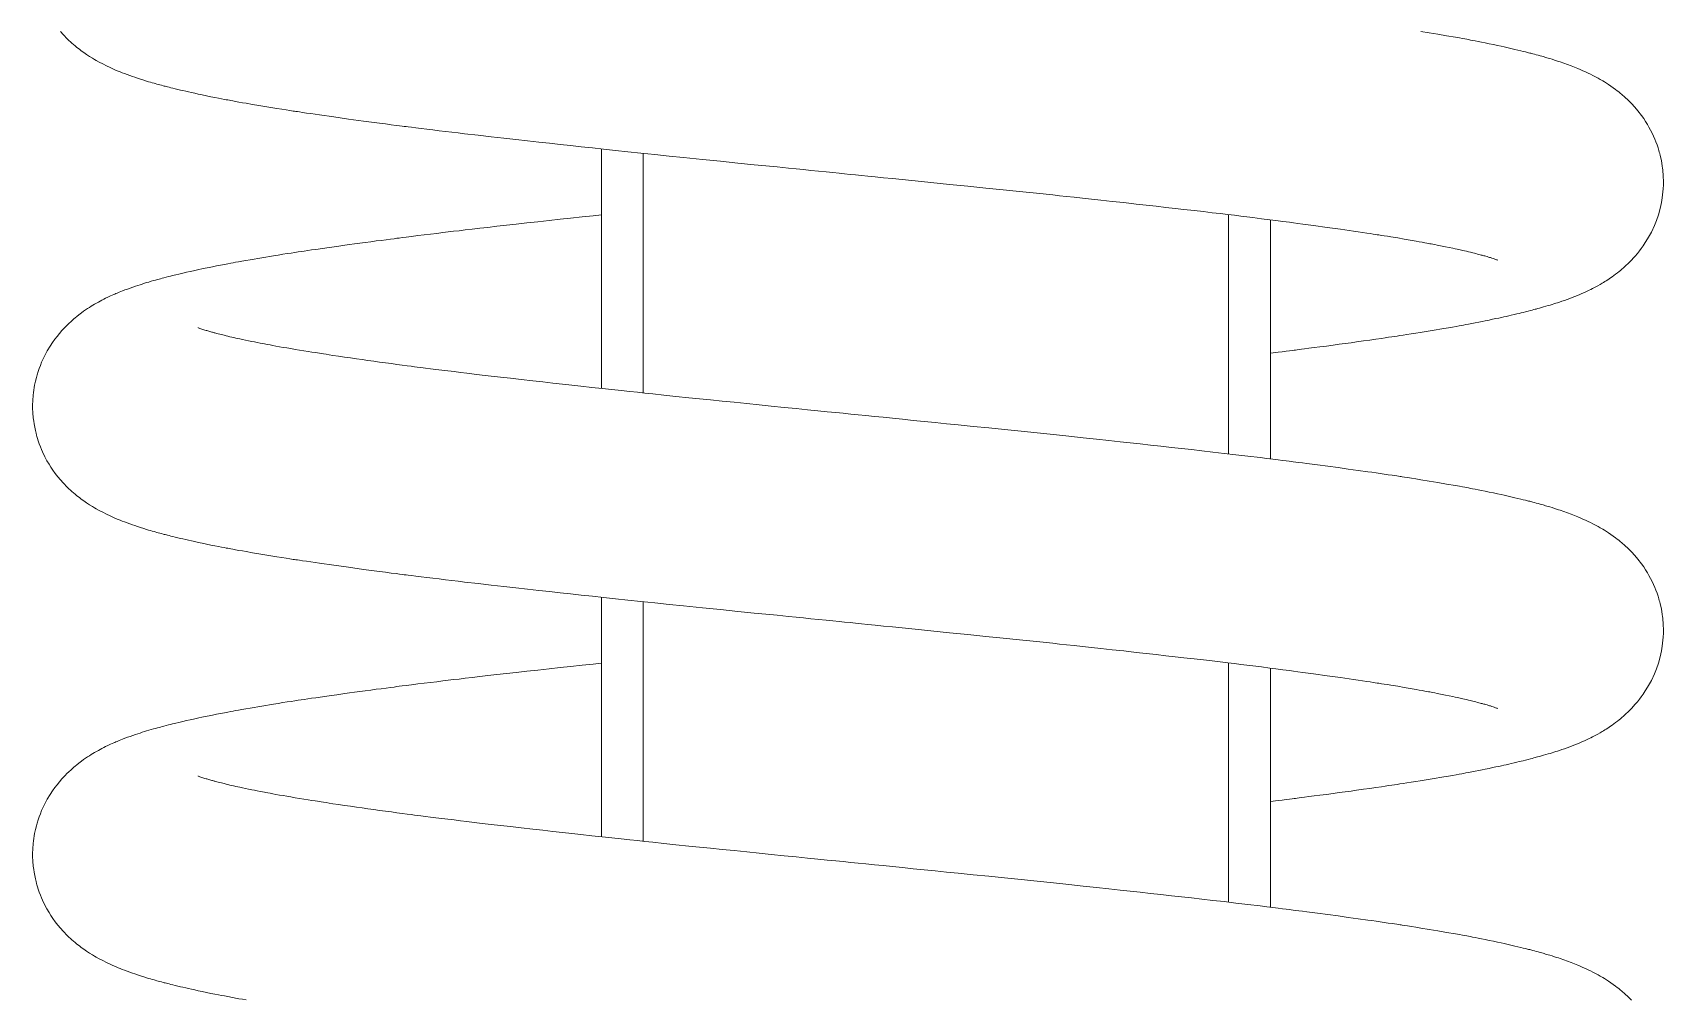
# Model space of a CAD drawing. Extents: x 104.2 to 172.2, y 134.1 to 160.6.
# Drawn here: x 161.479 to 163.916, y 137.742 to 139.187 of the extents above; entities that cross this region are included whole.
import ezdxf

# ---------------------------------------------------------------- set-up
doc = ezdxf.new("R2010")
doc.units = 0
doc.header["$LTSCALE"] = 0.5
doc.header["$MEASUREMENT"] = 0
doc.layers.add('AM_5', color=3, linetype='CONTINUOUS', lineweight=15)

msp = doc.modelspace()

# ---------------------------------------------------------------- linework, layer by layer
at = {"layer": 'AM_5', "color": 0, "ltscale": 0.75}
for p, q in [((162.39166, 138.64836), (162.39166, 139.00658)), ((163.26666, 138.55721), (163.26666, 138.91495)), ((162.39166, 137.97799), (162.39166, 138.33622)), ((163.26666, 137.88685), (163.26666, 138.24459))]:
    msp.add_line(p, q, dxfattribs=at)
at = {"layer": 'AM_5', "color": 0, "ltscale": 0.75, "flags": 128}
for points in [[(163.66926, 138.84665), (163.66924, 138.84666), (163.66887, 138.84682), (163.66814, 138.84711), (163.66707, 138.84752), (163.6656, 138.84807), (163.66376, 138.84871), (163.66191, 138.84934), (163.65997, 138.84997), (163.65786, 138.85063), (163.65657, 138.85103), (163.65494, 138.85152), (163.65296, 138.85211), (163.65105, 138.85266), (163.64938, 138.85313), (163.64794, 138.85354), (163.64667, 138.85389), (163.64546, 138.85422), (163.64428, 138.85454), (163.64275, 138.85495), (163.64074, 138.85548), (163.63868, 138.85602), (163.6363, 138.85664), (163.634, 138.85722), (163.63187, 138.85775), (163.62991, 138.85824), (163.62809, 138.85868), (163.62518, 138.85938), (163.62222, 138.86008), (163.61928, 138.86077), (163.6168, 138.86134), (163.61473, 138.86181), (163.61295, 138.86221), (163.61082, 138.86268), (163.60825, 138.86325), (163.6052, 138.86392), (163.60167, 138.86467), (163.59072, 138.86696), (163.57855, 138.8694), (163.57494, 138.8701), (163.57189, 138.87068), (163.56941, 138.87116), (163.56749, 138.87152), (163.56546, 138.8719), (163.56306, 138.87235), (163.55973, 138.87297), (163.55585, 138.87368), (163.55143, 138.87448), (163.54676, 138.87531), (163.53808, 138.87684), (163.52894, 138.8784), (163.51932, 138.88001), (163.50929, 138.88165), (163.50396, 138.88251), (163.4992, 138.88327), (163.49501, 138.88393), (163.49141, 138.88449), (163.48843, 138.88495), (163.48576, 138.88536), (163.48251, 138.88587), (163.47816, 138.88653), (163.47299, 138.88732), (163.46697, 138.88822), (163.46017, 138.88924), (163.45316, 138.89028), (163.43384, 138.89309), (163.41396, 138.89591), (163.39353, 138.89873), (163.38536, 138.89984), (163.3775, 138.9009), (163.37025, 138.90187), (163.36365, 138.90274), (163.35771, 138.90353), (163.35243, 138.90422), (163.34784, 138.90482), (163.34395, 138.90532), (163.34066, 138.90575), (163.33705, 138.90621), (163.3329, 138.90674), (163.32819, 138.90734), (163.3159, 138.9089), (163.30286, 138.91053), (163.294, 138.91163), (163.28481, 138.91275), (163.2753, 138.91391), (163.26523, 138.91512), (163.25411, 138.91645), (163.24215, 138.91786), (163.22914, 138.91938), (163.21504, 138.92101), (163.1998, 138.92276), (163.18677, 138.92425), (163.17297, 138.92582), (163.15839, 138.92746), (163.14325, 138.92916), (163.12849, 138.9308), (163.10996, 138.93285), (163.09237, 138.93479), (163.07576, 138.9366), (163.06157, 138.93814), (163.04825, 138.93957), (163.0358, 138.94091), (163.02426, 138.94214), (163.01363, 138.94326), (163.00374, 138.94431), (162.97957, 138.94685), (162.95383, 138.94953), (162.9295, 138.95205), (162.9039, 138.95467), (162.87706, 138.95739), (162.84953, 138.96018), (162.8356, 138.96159), (162.82156, 138.96301), (162.80742, 138.96444), (162.79318, 138.96587), (162.77883, 138.96732), (162.76445, 138.96878), (162.7508, 138.97016), (162.73812, 138.97144), (162.72758, 138.9725), (162.71784, 138.97348), (162.70892, 138.97438), (162.70091, 138.97519), (162.69249, 138.97604), (162.68451, 138.97685), (162.67523, 138.97778), (162.66507, 138.97881), (162.65377, 138.97995), (162.64241, 138.98109), (162.63116, 138.98223), (162.62002, 138.98335), (162.60899, 138.98446), (162.5919, 138.98618), (162.57502, 138.98788), (162.55759, 138.98964), (162.5331, 138.9921), (162.50733, 138.9947), (162.48024, 138.99744), (162.45184, 139.00034), (162.43038, 139.00255), (162.40881, 139.00479), (162.38821, 139.00694), (162.36861, 139.009), (162.35002, 139.01097), (162.33242, 139.01285), (162.31582, 139.01462), (162.2987, 139.01647), (162.28276, 139.0182), (162.26741, 139.01987), (162.25177, 139.02158), (162.23583, 139.02334), (162.21862, 139.02525), (162.20112, 139.0272), (162.18323, 139.02921), (162.16449, 139.03134), (162.14489, 139.03358), (162.12442, 139.03596), (162.11516, 139.03705), (162.10574, 139.03817), (162.09617, 139.03931), (162.08646, 139.04048), (162.077, 139.04163), (162.06846, 139.04268), (162.05955, 139.04378), (162.05188, 139.04473), (162.04543, 139.04553), (162.04019, 139.04619), (162.03713, 139.04658), (162.0345, 139.04691), (162.03125, 139.04733), (162.02722, 139.04784), (162.02243, 139.04845), (162.01503, 139.0494), (162.00637, 139.05052), (161.99733, 139.05171), (161.97372, 139.05484), (161.95104, 139.05793), (161.92917, 139.06098), (161.90785, 139.06402), (161.90127, 139.06498), (161.89474, 139.06594), (161.88829, 139.06689), (161.88256, 139.06774), (161.87788, 139.06844), (161.87472, 139.06892), (161.87229, 139.06929), (161.87051, 139.06956), (161.86857, 139.06985), (161.86618, 139.07022), (161.86334, 139.07065), (161.85799, 139.07148), (161.85159, 139.07248), (161.84416, 139.07366), (161.83527, 139.07509), (161.82615, 139.07659), (161.81688, 139.07814), (161.8075, 139.07974), (161.798, 139.08139), (161.79265, 139.08234), (161.78727, 139.08331), (161.78231, 139.08421), (161.77833, 139.08494), (161.7753, 139.08551), (161.7731, 139.08592), (161.77082, 139.08635), (161.76833, 139.08682), (161.76563, 139.08733), (161.7614, 139.08814), (161.75675, 139.08905), (161.75146, 139.09009), (161.74552, 139.09128), (161.73895, 139.09262), (161.73257, 139.09395), (161.72662, 139.09522), (161.72122, 139.09639), (161.71642, 139.09744), (161.71223, 139.09838), (161.70815, 139.09931), (161.7037, 139.10033), (161.6999, 139.10122), (161.69581, 139.1022), (161.69188, 139.10315), (161.68846, 139.10399), (161.68551, 139.10472), (161.68295, 139.10536), (161.68059, 139.10596), (161.67888, 139.1064), (161.67729, 139.10682), (161.67578, 139.10721), (161.67392, 139.1077), (161.67156, 139.10832), (161.66936, 139.10891), (161.66689, 139.10958), (161.66449, 139.11024), (161.66238, 139.11083), (161.66055, 139.11134), (161.65783, 139.11211), (161.65512, 139.1129), (161.65229, 139.11373), (161.64904, 139.1147), (161.64525, 139.11586), (161.64017, 139.11746), (161.63574, 139.1189), (161.63176, 139.12024), (161.62807, 139.12151), (161.62418, 139.12289), (161.62016, 139.12436), (161.61621, 139.12585), (161.61282, 139.12716), (161.60965, 139.12843), (161.60665, 139.12966), (161.60305, 139.13118), (161.59876, 139.13305), (161.59496, 139.13477), (161.58938, 139.13742), (161.58384, 139.14019), (161.57869, 139.14291), (161.57413, 139.14545), (161.5716, 139.14692), (161.56826, 139.14891), (161.56418, 139.15145), (161.55968, 139.1544), (161.55548, 139.15729), (161.55164, 139.16007), (161.54891, 139.16213), (161.54657, 139.16396), (161.54458, 139.16555), (161.54252, 139.16724), (161.54018, 139.16923), (161.53759, 139.1715), (161.53118, 139.17749), (161.52465, 139.18421), (161.52079, 139.18854)], [(163.55396, 139.18894), (163.56656, 139.18689), (163.57944, 139.18474), (163.59255, 139.18249), (163.60586, 139.18014), (163.61169, 139.17908), (163.61642, 139.17821), (163.61995, 139.17756), (163.62249, 139.17709), (163.6251, 139.17659), (163.62799, 139.17605), (163.63116, 139.17544), (163.63519, 139.17466), (163.63962, 139.1738), (163.64461, 139.17281), (163.65017, 139.1717), (163.65627, 139.17045), (163.66278, 139.1691), (163.66854, 139.16787), (163.67378, 139.16674), (163.67847, 139.16571), (163.68259, 139.16479), (163.68646, 139.16391), (163.69027, 139.16304), (163.69439, 139.16208), (163.69887, 139.16102), (163.70331, 139.15995), (163.70714, 139.15901), (163.71037, 139.1582), (163.71318, 139.15749), (163.71496, 139.15704), (163.71663, 139.15661), (163.71818, 139.15621), (163.71965, 139.15583), (163.72145, 139.15535), (163.72373, 139.15475), (163.72646, 139.15402), (163.72956, 139.15317), (163.73236, 139.1524), (163.73472, 139.15174), (163.73667, 139.15119), (163.73852, 139.15066), (163.74042, 139.15011), (163.74237, 139.14954), (163.74446, 139.14891), (163.74683, 139.1482), (163.75017, 139.14718), (163.75363, 139.1461), (163.75679, 139.14508), (163.75968, 139.14414), (163.76237, 139.14324), (163.7676, 139.14144), (163.77312, 139.13948), (163.77871, 139.13739), (163.78385, 139.13539), (163.78851, 139.1335), (163.79201, 139.13203), (163.7963, 139.13016), (163.80017, 139.12841), (163.80389, 139.12667), (163.80763, 139.12485), (163.81128, 139.12302), (163.8152, 139.12097), (163.8188, 139.119), (163.8221, 139.11714), (163.82389, 139.1161), (163.82605, 139.11482), (163.82855, 139.1133), (163.83138, 139.11152), (163.83444, 139.10953), (163.83815, 139.10703), (163.8416, 139.10459), (163.84478, 139.10225), (163.84752, 139.10016), (163.84983, 139.09833), (163.8519, 139.09666), (163.85424, 139.0947), (163.85882, 139.09069), (163.86368, 139.08614), (163.86863, 139.08115), (163.87356, 139.07578), (163.87853, 139.0699), (163.88356, 139.06338), (163.88703, 139.05847), (163.88995, 139.05406), (163.89251, 139.04992), (163.89496, 139.04569), (163.89745, 139.04111), (163.90011, 139.03579), (163.90185, 139.03204), (163.90359, 139.02802), (163.90531, 139.02374), (163.90698, 139.01922), (163.9085, 139.01471), (163.90967, 139.01094), (163.91037, 139.0085), (163.91099, 139.0062), (163.91174, 139.00326), (163.91258, 138.99965), (163.91344, 138.99552), (163.91414, 138.99171), (163.91478, 138.98762), (163.91523, 138.98432), (163.91553, 138.98173), (163.91581, 138.97888), (163.91609, 138.97537), (163.91633, 138.97123), (163.91648, 138.9654), (163.91643, 138.95939), (163.91618, 138.95372), (163.91581, 138.94894), (163.91476, 138.94005), (163.91357, 138.93298), (163.91161, 138.92402), (163.90895, 138.91455), (163.90616, 138.90635), (163.90301, 138.89846), (163.89858, 138.88893), (163.89298, 138.87871), (163.88947, 138.87304), (163.88626, 138.86825), (163.88346, 138.86434), (163.88066, 138.86063), (163.87761, 138.85682), (163.87445, 138.85307), (163.87139, 138.84965), (163.86911, 138.84719), (163.86658, 138.84458), (163.86373, 138.84175), (163.86059, 138.83877), (163.85835, 138.83673), (163.85648, 138.83506), (163.85499, 138.83378), (163.85371, 138.83269), (163.85218, 138.83141), (163.85022, 138.82981), (163.84781, 138.82791), (163.84501, 138.82576), (163.84232, 138.82377), (163.83985, 138.82201), (163.83762, 138.82045), (163.83565, 138.81911), (163.83334, 138.81758), (163.83113, 138.81616), (163.82903, 138.81484), (163.82702, 138.81361), (163.82475, 138.81225), (163.82179, 138.81052), (163.81844, 138.80864), (163.81535, 138.80696), (163.8127, 138.80556), (163.81037, 138.80436), (163.80792, 138.80313), (163.80535, 138.80187), (163.80259, 138.80055), (163.79853, 138.79868), (163.79466, 138.79696), (163.79185, 138.79574), (163.78818, 138.7942), (163.78406, 138.79253), (163.78032, 138.79107), (163.77672, 138.7897), (163.7727, 138.78821), (163.76861, 138.78675), (163.76465, 138.78537), (163.76104, 138.78416), (163.75824, 138.78323), (163.75549, 138.78234), (163.75279, 138.78148), (163.7501, 138.78064), (163.74735, 138.7798), (163.74422, 138.77885), (163.74082, 138.77785), (163.7373, 138.77683), (163.73406, 138.77591), (163.73111, 138.77509), (163.72847, 138.77437), (163.72651, 138.77383), (163.72477, 138.77337), (163.72283, 138.77285), (163.72045, 138.77222), (163.71762, 138.77148), (163.71432, 138.77064), (163.71035, 138.76963), (163.70681, 138.76875), (163.70371, 138.76799), (163.70105, 138.76735), (163.69744, 138.76648), (163.69329, 138.7655), (163.68919, 138.76455), (163.68541, 138.76369), (163.68168, 138.76285), (163.67795, 138.76202), (163.67427, 138.76121), (163.67029, 138.76034), (163.66605, 138.75944), (163.66128, 138.75843), (163.65597, 138.75733), (163.65023, 138.75616), (163.64544, 138.75519), (163.64044, 138.7542), (163.63522, 138.75318), (163.62999, 138.75217), (163.62532, 138.75129), (163.62127, 138.75053), (163.61787, 138.7499), (163.61508, 138.74938), (163.61126, 138.74868), (163.60668, 138.74785), (163.60133, 138.74689), (163.59517, 138.74581), (163.58829, 138.74461), (163.57077, 138.74164), (163.55316, 138.73877), (163.54623, 138.73767), (163.53944, 138.7366), (163.5332, 138.73563), (163.52754, 138.73477), (163.52278, 138.73404), (163.51855, 138.7334), (163.51468, 138.73282), (163.51045, 138.73219), (163.50579, 138.7315), (163.50068, 138.73074), (163.49512, 138.72993), (163.48676, 138.72871), (163.47774, 138.72742), (163.46811, 138.72605), (163.45785, 138.72461), (163.44964, 138.72346), (163.44106, 138.72228), (163.43209, 138.72106), (163.42272, 138.71979), (163.41295, 138.71848), (163.4032, 138.71719), (163.39445, 138.71604), (163.38675, 138.71504), (163.38014, 138.71418), (163.37569, 138.71361), (163.37194, 138.71313), (163.3689, 138.71274), (163.36657, 138.71244), (163.36442, 138.71217), (163.36165, 138.71182), (163.35757, 138.7113), (163.35261, 138.71067), (163.34682, 138.70995), (163.34088, 138.70921), (163.32916, 138.70776)], [(163.66926, 138.17629), (163.66924, 138.1763), (163.66887, 138.17645), (163.66814, 138.17675), (163.66707, 138.17716), (163.6656, 138.17771), (163.66376, 138.17835), (163.66191, 138.17898), (163.65997, 138.17961), (163.65786, 138.18027), (163.65657, 138.18067), (163.65494, 138.18116), (163.65296, 138.18174), (163.65105, 138.18229), (163.64938, 138.18277), (163.64794, 138.18317), (163.64667, 138.18353), (163.64546, 138.18386), (163.64428, 138.18418), (163.64275, 138.18459), (163.64074, 138.18512), (163.63868, 138.18566), (163.6363, 138.18627), (163.634, 138.18686), (163.63187, 138.18739), (163.62991, 138.18787), (163.62809, 138.18832), (163.62518, 138.18902), (163.62222, 138.18972), (163.61928, 138.1904), (163.6168, 138.19097), (163.61473, 138.19144), (163.61295, 138.19184), (163.61082, 138.19232), (163.60825, 138.19289), (163.6052, 138.19355), (163.60167, 138.19431), (163.59072, 138.1966), (163.57855, 138.19903), (163.57494, 138.19973), (163.57189, 138.20032), (163.56941, 138.20079), (163.56749, 138.20116), (163.56546, 138.20154), (163.56306, 138.20199), (163.55973, 138.2026), (163.55585, 138.20332), (163.55143, 138.20412), (163.54676, 138.20495), (163.53808, 138.20647), (163.52894, 138.20804), (163.51932, 138.20965), (163.50929, 138.21129), (163.50396, 138.21215), (163.4992, 138.2129), (163.49501, 138.21356), (163.49141, 138.21412), (163.48843, 138.21459), (163.48576, 138.215), (163.48251, 138.2155), (163.47816, 138.21617), (163.47299, 138.21695), (163.46697, 138.21786), (163.46017, 138.21888), (163.45316, 138.21992), (163.43384, 138.22272), (163.41396, 138.22554), (163.39353, 138.22837), (163.38536, 138.22948), (163.3775, 138.23054), (163.37025, 138.2315), (163.36365, 138.23238), (163.35771, 138.23316), (163.35243, 138.23385), (163.34784, 138.23445), (163.34395, 138.23496), (163.34066, 138.23538), (163.33705, 138.23585), (163.3329, 138.23638), (163.32819, 138.23698), (163.3159, 138.23854), (163.30286, 138.24017), (163.294, 138.24126), (163.28481, 138.24239), (163.2753, 138.24355), (163.26523, 138.24476), (163.25411, 138.24609), (163.24215, 138.2475), (163.22914, 138.24902), (163.21504, 138.25065), (163.1998, 138.2524), (163.18677, 138.25389), (163.17297, 138.25545), (163.15839, 138.2571), (163.14325, 138.2588), (163.12849, 138.26044), (163.10996, 138.26249), (163.09237, 138.26442), (163.07576, 138.26623), (163.06157, 138.26777), (163.04825, 138.26921), (163.0358, 138.27054), (163.02426, 138.27177), (163.01363, 138.2729), (163.00374, 138.27395), (162.97957, 138.27649), (162.95383, 138.27917), (162.9295, 138.28168), (162.9039, 138.28431), (162.87706, 138.28703), (162.84953, 138.28981), (162.8356, 138.29122), (162.82156, 138.29264), (162.80742, 138.29407), (162.79318, 138.29551), (162.77883, 138.29696), (162.76445, 138.29841), (162.7508, 138.29979), (162.73812, 138.30107), (162.72758, 138.30214), (162.71784, 138.30312), (162.70892, 138.30402), (162.70091, 138.30483), (162.69249, 138.30568), (162.68451, 138.30648), (162.67523, 138.30742), (162.66507, 138.30844), (162.65377, 138.30958), (162.64241, 138.31073), (162.63116, 138.31186), (162.62002, 138.31299), (162.60899, 138.3141), (162.5919, 138.31582), (162.57502, 138.31752), (162.55759, 138.31927), (162.5331, 138.32174), (162.50733, 138.32434), (162.48024, 138.32708), (162.45184, 138.32998), (162.43038, 138.33219), (162.40881, 138.33443), (162.38821, 138.33658), (162.36861, 138.33864), (162.35002, 138.34061), (162.33242, 138.34248), (162.31582, 138.34426), (162.2987, 138.3461), (162.28276, 138.34783), (162.26741, 138.34951), (162.25177, 138.35122), (162.23583, 138.35298), (162.21862, 138.35488), (162.20112, 138.35684), (162.18323, 138.35885), (162.16449, 138.36097), (162.14489, 138.36322), (162.12442, 138.3656), (162.11516, 138.36669), (162.10574, 138.3678), (162.09617, 138.36895), (162.08646, 138.37012), (162.077, 138.37127), (162.06846, 138.37231), (162.05955, 138.37341), (162.05188, 138.37436), (162.04543, 138.37517), (162.04019, 138.37583), (162.03713, 138.37622), (162.0345, 138.37655), (162.03125, 138.37696), (162.02722, 138.37747), (162.02243, 138.37809), (162.01503, 138.37904), (162.00637, 138.38016), (161.99733, 138.38134), (161.97372, 138.38448), (161.95104, 138.38756), (161.92917, 138.39061), (161.90785, 138.39366), (161.90127, 138.39462), (161.89474, 138.39557), (161.88829, 138.39653), (161.88256, 138.39738), (161.87788, 138.39808), (161.87472, 138.39856), (161.87229, 138.39892), (161.87051, 138.39919), (161.86857, 138.39949), (161.86618, 138.39985), (161.86334, 138.40029), (161.85799, 138.40112), (161.85159, 138.40212), (161.84416, 138.40329), (161.83527, 138.40473), (161.82615, 138.40622), (161.81688, 138.40777), (161.8075, 138.40937), (161.798, 138.41103), (161.79265, 138.41198), (161.78727, 138.41295), (161.78231, 138.41385), (161.77833, 138.41458), (161.7753, 138.41514), (161.7731, 138.41555), (161.77082, 138.41598), (161.76833, 138.41645), (161.76563, 138.41697), (161.7614, 138.41778), (161.75675, 138.41869), (161.75146, 138.41973), (161.74552, 138.42092), (161.73895, 138.42226), (161.73257, 138.42359), (161.72662, 138.42485), (161.72122, 138.42602), (161.71642, 138.42708), (161.71223, 138.42802), (161.70815, 138.42894), (161.7037, 138.42997), (161.6999, 138.43086), (161.69581, 138.43183), (161.69188, 138.43278), (161.68846, 138.43362), (161.68551, 138.43435), (161.68295, 138.435), (161.68059, 138.4356), (161.67888, 138.43604), (161.67729, 138.43645), (161.67578, 138.43684), (161.67392, 138.43733), (161.67156, 138.43796), (161.66936, 138.43855), (161.66689, 138.43922), (161.66449, 138.43988), (161.66238, 138.44046), (161.66055, 138.44098), (161.65783, 138.44175), (161.65512, 138.44253), (161.65229, 138.44336), (161.64904, 138.44434), (161.64525, 138.4455), (161.64017, 138.4471), (161.63574, 138.44854), (161.63176, 138.44987), (161.62807, 138.45115), (161.62418, 138.45252), (161.62016, 138.45399), (161.61621, 138.45548), (161.61282, 138.4568), (161.60965, 138.45806), (161.60665, 138.45929), (161.60305, 138.46081), (161.59876, 138.46268), (161.59496, 138.46441), (161.58938, 138.46705), (161.58384, 138.46983), (161.57869, 138.47255), (161.57413, 138.47509), (161.5716, 138.47655), (161.56826, 138.47854), (161.56418, 138.48109), (161.55968, 138.48404), (161.55548, 138.48693), (161.55164, 138.48971), (161.54891, 138.49177), (161.54657, 138.49359), (161.54458, 138.49518), (161.54252, 138.49688), (161.54018, 138.49887), (161.53759, 138.50114), (161.53118, 138.50712), (161.52465, 138.51385), (161.52079, 138.51817), (161.51687, 138.52286), (161.51291, 138.52796), (161.50928, 138.53299), (161.50623, 138.53753), (161.50362, 138.54168), (161.50048, 138.54704), (161.49728, 138.55302), (161.49384, 138.56017), (161.49219, 138.56393), (161.49056, 138.56792), (161.48897, 138.57214), (161.48745, 138.5765), (161.48622, 138.58037), (161.48543, 138.58303), (161.4848, 138.58529), (161.48405, 138.58816), (161.4831, 138.59213), (161.48206, 138.59709), (161.48119, 138.60191), (161.48059, 138.60591), (161.48022, 138.60877), (161.47996, 138.61111), (161.47973, 138.6135), (161.4795, 138.61612), (161.47924, 138.61997), (161.47906, 138.62419), (161.47899, 138.62874), (161.47903, 138.632), (161.47914, 138.63507), (161.47929, 138.63794), (161.47942, 138.63996), (161.47958, 138.6422), (161.47984, 138.6451), (161.48025, 138.6489), (161.48073, 138.65255), (161.48133, 138.65638), (161.48199, 138.66003), (161.48326, 138.66604), (161.48456, 138.67128), (161.48576, 138.67557), (161.48728, 138.68044), (161.48887, 138.68508), (161.49055, 138.68953), (161.49246, 138.69417), (161.4948, 138.69941), (161.49768, 138.70525), (161.50089, 138.71118), (161.50505, 138.71811), (161.50887, 138.7239), (161.51215, 138.72851), (161.51547, 138.73285), (161.51909, 138.73732), (161.52273, 138.74151), (161.52508, 138.74409), (161.52749, 138.74664), (161.53022, 138.7494), (161.53329, 138.75239), (161.5364, 138.75527), (161.53893, 138.75753), (161.54081, 138.75915), (161.5425, 138.76058), (161.54493, 138.76257), (161.54814, 138.76512), (161.55187, 138.76793), (161.55525, 138.77039), (161.55822, 138.77245), (161.56122, 138.77447), (161.56401, 138.77628), (161.56664, 138.77793), (161.5692, 138.7795), (161.57158, 138.78091), (161.57434, 138.78251), (161.57736, 138.7842), (161.5801, 138.78569), (161.5825, 138.78696), (161.58526, 138.78837), (161.58815, 138.78982), (161.59123, 138.79131), (161.59334, 138.79231), (161.59558, 138.79336), (161.59797, 138.79444), (161.60014, 138.7954), (161.60184, 138.79615), (161.60337, 138.7968), (161.6056, 138.79774), (161.60829, 138.79886), (161.611, 138.79995), (161.61354, 138.80096), (161.61699, 138.80229), (161.62083, 138.80373), (161.62492, 138.80522), (161.62898, 138.80665), (161.63277, 138.80794), (161.63623, 138.8091), (161.63954, 138.81017), (161.64278, 138.81121), (161.64602, 138.81222), (161.64943, 138.81326), (161.65256, 138.81419), (161.6561, 138.81523), (161.65951, 138.81621), (161.66263, 138.81708), (161.66546, 138.81787), (161.66798, 138.81855), (161.67017, 138.81915), (161.67239, 138.81974), (161.67523, 138.82049), (161.67872, 138.8214), (161.68192, 138.82222), (161.68507, 138.82301), (161.68794, 138.82373), (161.69054, 138.82437), (161.69284, 138.82493), (161.69775, 138.82611), (161.70356, 138.82747), (161.70904, 138.82874), (161.71426, 138.82992), (161.71946, 138.83107), (161.72347, 138.83194), (161.72752, 138.83282), (161.73205, 138.83378), (161.73713, 138.83484), (161.74271, 138.83599), (161.74807, 138.83707), (161.7537, 138.83819), (161.75961, 138.83935), (161.7656, 138.8405), (161.77087, 138.8415), (161.77532, 138.84234), (161.77892, 138.84301), (161.78245, 138.84365), (161.78669, 138.84443), (161.7917, 138.84533), (161.7975, 138.84636), (161.80411, 138.84752), (161.82161, 138.8505), (161.8392, 138.85339), (161.84612, 138.85449), (161.85303, 138.85559), (161.85953, 138.8566), (161.86545, 138.85751), (161.87103, 138.85836), (161.87595, 138.85911), (161.88031, 138.85976), (161.88501, 138.86046), (161.89026, 138.86124), (161.89607, 138.8621), (161.90244, 138.86303), (161.91206, 138.86442), (161.92245, 138.86591), (161.93362, 138.86749), (161.9456, 138.86916), (161.95281, 138.87016), (161.9603, 138.87118), (161.96807, 138.87224), (161.97613, 138.87332), (161.98447, 138.87444), (161.99263, 138.87552), (162.00006, 138.87649), (162.00736, 138.87744), (162.01373, 138.87827), (162.01916, 138.87897), (162.02362, 138.87954), (162.0271, 138.87999), (162.0313, 138.88052), (162.03721, 138.88127), (162.0454, 138.8823), (162.05497, 138.8835), (162.06445, 138.88467), (162.07381, 138.88582), (162.08305, 138.88695), (162.09217, 138.88805), (162.10024, 138.88902), (162.10819, 138.88997), (162.11646, 138.89094), (162.12574, 138.89204), (162.13607, 138.89324), (162.14725, 138.89453), (162.15947, 138.89593), (162.17275, 138.89744), (162.18712, 138.89906), (162.20182, 138.90071), (162.21754, 138.90247), (162.23431, 138.90433), (162.25127, 138.9062), (162.26755, 138.90798), (162.28313, 138.90967), (162.30056, 138.91156), (162.31697, 138.91333), (162.32916, 138.91463)], [(161.7262, 138.74602), (161.72628, 138.74598), (161.7266, 138.74584), (161.72718, 138.74561), (161.72794, 138.74531), (161.72904, 138.7449), (161.73047, 138.74438), (161.73207, 138.74383), (161.73364, 138.7433), (161.73507, 138.74283), (161.73659, 138.74234), (161.73825, 138.74183), (161.73943, 138.74147), (161.74086, 138.74104), (161.74252, 138.74055), (161.74411, 138.74009), (161.7456, 138.73967), (161.7469, 138.7393), (161.74809, 138.73897), (161.74922, 138.73866), (161.75031, 138.73836), (161.7514, 138.73806), (161.75283, 138.73768), (161.7545, 138.73724), (161.75651, 138.73671), (161.75887, 138.7361), (161.76119, 138.73551), (161.76335, 138.73497), (161.76533, 138.73448), (161.76813, 138.7338), (161.77098, 138.73311), (161.77388, 138.73243), (161.77669, 138.73178), (161.7791, 138.73123), (161.78109, 138.73077), (161.78289, 138.73037), (161.78552, 138.72979), (161.78876, 138.72907), (161.79265, 138.72823), (161.79709, 138.72729), (161.80175, 138.72632), (161.80662, 138.72532), (161.8106, 138.72451), (161.81473, 138.7237), (161.81891, 138.72288), (161.82254, 138.72218), (161.82547, 138.72162), (161.82769, 138.72119), (161.83042, 138.72068), (161.83382, 138.72005), (161.83792, 138.71929), (161.84274, 138.71842), (161.84801, 138.71747), (161.85346, 138.71651), (161.85909, 138.71553), (161.86492, 138.71453), (161.87122, 138.71347), (161.87774, 138.71238), (161.88447, 138.71128), (161.89083, 138.71026), (161.89642, 138.70937), (161.90123, 138.70861), (161.90471, 138.70807), (161.90758, 138.70763), (161.91032, 138.7072), (161.9137, 138.70668), (161.91775, 138.70606), (161.92249, 138.70534), (161.92793, 138.70452), (161.93643, 138.70325), (161.94522, 138.70195), (161.95414, 138.70065), (161.96318, 138.69935), (161.97166, 138.69814), (161.98024, 138.69693), (161.98892, 138.69572), (161.99769, 138.69451), (162.00657, 138.6933), (162.01536, 138.69211), (162.02347, 138.69102), (162.03151, 138.68996), (162.03861, 138.68902), (162.04473, 138.68822), (162.04987, 138.68755), (162.05401, 138.68702), (162.05942, 138.68632), (162.06608, 138.68547), (162.07373, 138.6845), (162.08172, 138.68349), (162.0949, 138.68185), (162.10885, 138.68013), (162.1183, 138.67898), (162.12821, 138.67778), (162.13912, 138.67648), (162.15111, 138.67506), (162.16418, 138.67353), (162.17811, 138.67191), (162.19317, 138.67018), (162.20939, 138.66833), (162.22682, 138.66635), (162.24164, 138.66469), (162.25672, 138.663), (162.27125, 138.66138), (162.28519, 138.65984), (162.29852, 138.65837), (162.31503, 138.65657), (162.33042, 138.6549), (162.34466, 138.65336), (162.35883, 138.65184), (162.37157, 138.65048), (162.38287, 138.64929), (162.394, 138.64811), (162.40588, 138.64686), (162.42259, 138.64511), (162.44063, 138.64323), (162.45998, 138.64123), (162.47569, 138.63961), (162.49219, 138.63793), (162.50946, 138.63617), (162.52754, 138.63434), (162.54644, 138.63243), (162.56511, 138.63054), (162.58283, 138.62875), (162.60228, 138.62679), (162.6204, 138.62496), (162.63717, 138.62326), (162.65256, 138.62171), (162.66657, 138.62029), (162.67937, 138.619), (162.69041, 138.61789), (162.70197, 138.61672), (162.71276, 138.61563), (162.72429, 138.61447), (162.73724, 138.61316), (162.75017, 138.61186), (162.76426, 138.61044), (162.77944, 138.60891), (162.7952, 138.60732), (162.8114, 138.60569), (162.82802, 138.60401), (162.84505, 138.6023), (162.86249, 138.60054), (162.88497, 138.59828), (162.9081, 138.59594), (162.9319, 138.59352), (162.95634, 138.59101), (162.98062, 138.5885), (163.00495, 138.58596), (163.02781, 138.58355), (163.04922, 138.58129), (163.06917, 138.57916), (163.08768, 138.57717), (163.10477, 138.57533), (163.11963, 138.57371), (163.13441, 138.5721), (163.14965, 138.57042), (163.16531, 138.56869), (163.18139, 138.56691), (163.19605, 138.56527), (163.21108, 138.56358), (163.22671, 138.56181), (163.24296, 138.55996), (163.25983, 138.55801), (163.27729, 138.55597), (163.29532, 138.55383), (163.3138, 138.5516), (163.32384, 138.55037), (163.33273, 138.54928), (163.34049, 138.54832), (163.34714, 138.54749), (163.35269, 138.54679), (163.35716, 138.54623), (163.35994, 138.54588), (163.363, 138.54549), (163.36687, 138.545), (163.37156, 138.5444), (163.37704, 138.54369), (163.38332, 138.54289), (163.39935, 138.54079), (163.41516, 138.5387), (163.43057, 138.53663), (163.44557, 138.53457), (163.4602, 138.53254), (163.47458, 138.53051), (163.48082, 138.52962), (163.48703, 138.52872), (163.49318, 138.52783), (163.49929, 138.52694), (163.50534, 138.52604), (163.51101, 138.5252), (163.51481, 138.52463), (163.51806, 138.52415), (163.52076, 138.52374), (163.52291, 138.52341), (163.52452, 138.52317), (163.52608, 138.52293), (163.52963, 138.52239), (163.53422, 138.52168), (163.53983, 138.52081), (163.54641, 138.51978), (163.55396, 138.51858), (163.56656, 138.51653), (163.57944, 138.51438), (163.59255, 138.51213), (163.60586, 138.50977), (163.61169, 138.50872), (163.61642, 138.50785), (163.61995, 138.50719), (163.62249, 138.50672), (163.6251, 138.50623), (163.62799, 138.50568), (163.63116, 138.50508), (163.63519, 138.5043), (163.63962, 138.50343), (163.64461, 138.50245), (163.65017, 138.50133), (163.65627, 138.50009), (163.66278, 138.49873), (163.66854, 138.49751), (163.67378, 138.49638), (163.67847, 138.49535), (163.68259, 138.49443), (163.68646, 138.49355), (163.69027, 138.49268), (163.69439, 138.49172), (163.69887, 138.49065), (163.70331, 138.48958), (163.70714, 138.48864), (163.71037, 138.48784), (163.71318, 138.48713), (163.71496, 138.48668), (163.71663, 138.48625), (163.71818, 138.48585), (163.71965, 138.48546), (163.72145, 138.48499), (163.72373, 138.48439), (163.72646, 138.48365), (163.72956, 138.48281), (163.73236, 138.48204), (163.73472, 138.48138), (163.73667, 138.48082), (163.73852, 138.4803), (163.74042, 138.47975), (163.74237, 138.47917), (163.74446, 138.47855), (163.74683, 138.47784), (163.75017, 138.47682), (163.75363, 138.47573), (163.75679, 138.47472), (163.75968, 138.47377), (163.76237, 138.47288), (163.7676, 138.47108), (163.77312, 138.46911), (163.77871, 138.46703), (163.78385, 138.46503), (163.78851, 138.46314), (163.79201, 138.46166), (163.7963, 138.4598), (163.80017, 138.45805), (163.80389, 138.45631), (163.80763, 138.45449), (163.81128, 138.45265), (163.8152, 138.4506), (163.8188, 138.44864), (163.8221, 138.44678), (163.82389, 138.44574), (163.82605, 138.44446), (163.82855, 138.44293), (163.83138, 138.44116), (163.83444, 138.43917), (163.83815, 138.43666), (163.8416, 138.43422), (163.84478, 138.43189), (163.84752, 138.4298), (163.84983, 138.42797), (163.8519, 138.4263), (163.85424, 138.42434), (163.85882, 138.42033), (163.86368, 138.41578), (163.86863, 138.41079), (163.87356, 138.40541), (163.87853, 138.39954), (163.88356, 138.39302), (163.88703, 138.38811), (163.88995, 138.38369), (163.89251, 138.37956), (163.89496, 138.37533), (163.89745, 138.37075), (163.90011, 138.36543), (163.90185, 138.36168), (163.90359, 138.35765), (163.90531, 138.35337), (163.90698, 138.34885), (163.9085, 138.34435), (163.90967, 138.34057), (163.91037, 138.33814), (163.91099, 138.33584), (163.91174, 138.33289), (163.91258, 138.32929), (163.91344, 138.32515), (163.91414, 138.32135), (163.91478, 138.31726), (163.91523, 138.31396), (163.91553, 138.31137), (163.91581, 138.30852), (163.91609, 138.30501), (163.91633, 138.30086), (163.91648, 138.29503), (163.91643, 138.28903), (163.91618, 138.28336), (163.91581, 138.27857), (163.91476, 138.26968), (163.91357, 138.26262), (163.91161, 138.25366), (163.90895, 138.24418), (163.90616, 138.23598), (163.90301, 138.2281), (163.89858, 138.21857), (163.89298, 138.20834), (163.88947, 138.20267), (163.88626, 138.19788), (163.88346, 138.19397), (163.88066, 138.19026), (163.87761, 138.18646), (163.87445, 138.18271), (163.87139, 138.17928), (163.86911, 138.17682), (163.86658, 138.17421), (163.86373, 138.17139), (163.86059, 138.16841), (163.85835, 138.16636), (163.85648, 138.1647), (163.85499, 138.16341), (163.85371, 138.16233), (163.85218, 138.16105), (163.85022, 138.15945), (163.84781, 138.15755), (163.84501, 138.1554), (163.84232, 138.15341), (163.83985, 138.15164), (163.83762, 138.15009), (163.83565, 138.14875), (163.83334, 138.14722), (163.83113, 138.1458), (163.82903, 138.14448), (163.82702, 138.14324), (163.82475, 138.14188), (163.82179, 138.14016), (163.81844, 138.13827), (163.81535, 138.13659), (163.8127, 138.1352), (163.81037, 138.13399), (163.80792, 138.13277), (163.80535, 138.13151), (163.80259, 138.13019), (163.79853, 138.12831), (163.79466, 138.12659), (163.79185, 138.12538), (163.78818, 138.12384), (163.78406, 138.12217), (163.78032, 138.1207), (163.77672, 138.11933), (163.7727, 138.11785), (163.76861, 138.11639), (163.76465, 138.11501), (163.76104, 138.11379), (163.75824, 138.11287), (163.75549, 138.11198), (163.75279, 138.11112), (163.7501, 138.11027), (163.74735, 138.10943), (163.74422, 138.10849), (163.74082, 138.10749), (163.7373, 138.10647), (163.73406, 138.10555), (163.73111, 138.10473), (163.72847, 138.104), (163.72651, 138.10347), (163.72477, 138.103), (163.72283, 138.10249), (163.72045, 138.10186), (163.71762, 138.10112), (163.71432, 138.10027), (163.71035, 138.09927), (163.70681, 138.09839), (163.70371, 138.09763), (163.70105, 138.09698), (163.69744, 138.09612), (163.69329, 138.09514), (163.68919, 138.09419), (163.68541, 138.09332), (163.68168, 138.09248), (163.67795, 138.09165), (163.67427, 138.09084), (163.67029, 138.08998), (163.66605, 138.08907), (163.66128, 138.08807), (163.65597, 138.08696), (163.65023, 138.08579), (163.64544, 138.08483), (163.64044, 138.08384), (163.63522, 138.08282), (163.62999, 138.08181), (163.62532, 138.08092), (163.62127, 138.08016), (163.61787, 138.07953), (163.61508, 138.07902), (163.61126, 138.07832), (163.60668, 138.07749), (163.60133, 138.07653), (163.59517, 138.07544), (163.58829, 138.07425), (163.57077, 138.07128), (163.55316, 138.06841), (163.54623, 138.0673), (163.53944, 138.06624), (163.5332, 138.06527), (163.52754, 138.0644), (163.52278, 138.06368), (163.51855, 138.06304), (163.51468, 138.06246), (163.51045, 138.06183), (163.50579, 138.06113), (163.50068, 138.06038), (163.49512, 138.05957), (163.48676, 138.05835), (163.47774, 138.05705), (163.46811, 138.05568), (163.45785, 138.05424), (163.44964, 138.0531), (163.44106, 138.05192), (163.43209, 138.05069), (163.42272, 138.04943), (163.41295, 138.04812), (163.4032, 138.04682), (163.39445, 138.04567), (163.38675, 138.04467), (163.38014, 138.04382), (163.37569, 138.04324), (163.37194, 138.04276), (163.3689, 138.04237), (163.36657, 138.04208), (163.36442, 138.0418), (163.36165, 138.04145), (163.35757, 138.04094), (163.35261, 138.04031), (163.34682, 138.03958), (163.34088, 138.03884), (163.32916, 138.0374)], [(161.798, 137.74067), (161.79265, 137.74162), (161.78727, 137.74258), (161.78231, 137.74348), (161.77833, 137.74422), (161.7753, 137.74478), (161.7731, 137.74519), (161.77082, 137.74562), (161.76833, 137.74609), (161.76563, 137.7466), (161.7614, 137.74742), (161.75675, 137.74832), (161.75146, 137.74937), (161.74552, 137.75056), (161.73895, 137.7519), (161.73257, 137.75323), (161.72662, 137.75449), (161.72122, 137.75566), (161.71642, 137.75672), (161.71223, 137.75765), (161.70815, 137.75858), (161.7037, 137.75961), (161.6999, 137.7605), (161.69581, 137.76147), (161.69188, 137.76242), (161.68846, 137.76326), (161.68551, 137.76399), (161.68295, 137.76464), (161.68059, 137.76524), (161.67888, 137.76568), (161.67729, 137.76609), (161.67578, 137.76648), (161.67392, 137.76697), (161.67156, 137.7676), (161.66936, 137.76818), (161.66689, 137.76886), (161.66449, 137.76951), (161.66238, 137.7701), (161.66055, 137.77061), (161.65783, 137.77139), (161.65512, 137.77217), (161.65229, 137.773), (161.64904, 137.77397), (161.64525, 137.77514), (161.64017, 137.77673), (161.63574, 137.77818), (161.63176, 137.77951), (161.62807, 137.78078), (161.62418, 137.78216), (161.62016, 137.78363), (161.61621, 137.78512), (161.61282, 137.78644), (161.60965, 137.7877), (161.60665, 137.78893), (161.60305, 137.79045), (161.59876, 137.79232), (161.59496, 137.79404), (161.58938, 137.79669), (161.58384, 137.79947), (161.57869, 137.80219), (161.57413, 137.80473), (161.5716, 137.80619), (161.56826, 137.80818), (161.56418, 137.81072), (161.55968, 137.81367), (161.55548, 137.81656), (161.55164, 137.81935), (161.54891, 137.82141), (161.54657, 137.82323), (161.54458, 137.82482), (161.54252, 137.82652), (161.54018, 137.8285), (161.53759, 137.83077), (161.53118, 137.83676), (161.52465, 137.84349), (161.52079, 137.84781), (161.51687, 137.85249), (161.51291, 137.85759), (161.50928, 137.86263), (161.50623, 137.86716), (161.50362, 137.87131), (161.50048, 137.87668), (161.49728, 137.88265), (161.49384, 137.8898), (161.49219, 137.89356), (161.49056, 137.89756), (161.48897, 137.90177), (161.48745, 137.90614), (161.48622, 137.91001), (161.48543, 137.91267), (161.4848, 137.91493), (161.48405, 137.9178), (161.4831, 137.92176), (161.48206, 137.92673), (161.48119, 137.93155), (161.48059, 137.93555), (161.48022, 137.93841), (161.47996, 137.94075), (161.47973, 137.94313), (161.4795, 137.94576), (161.47924, 137.94961), (161.47906, 137.95382), (161.47899, 137.95837), (161.47903, 137.96164), (161.47914, 137.96471), (161.47929, 137.96758), (161.47942, 137.96959), (161.47958, 137.97184), (161.47984, 137.97474), (161.48025, 137.97853), (161.48073, 137.98219), (161.48133, 137.98602), (161.48199, 137.98967), (161.48326, 137.99568), (161.48456, 138.00091), (161.48576, 138.00521), (161.48728, 138.01008), (161.48887, 138.01472), (161.49055, 138.01916), (161.49246, 138.02381), (161.4948, 138.02904), (161.49768, 138.03489), (161.50089, 138.04081), (161.50505, 138.04774), (161.50887, 138.05353), (161.51215, 138.05814), (161.51547, 138.06249), (161.51909, 138.06695), (161.52273, 138.07115), (161.52508, 138.07373), (161.52749, 138.07627), (161.53022, 138.07904), (161.53329, 138.08202), (161.5364, 138.08491), (161.53893, 138.08716), (161.54081, 138.08879), (161.5425, 138.09022), (161.54493, 138.09221), (161.54814, 138.09475), (161.55187, 138.09757), (161.55525, 138.10002), (161.55822, 138.10209), (161.56122, 138.1041), (161.56401, 138.10592), (161.56664, 138.10757), (161.5692, 138.10913), (161.57158, 138.11055), (161.57434, 138.11214), (161.57736, 138.11383), (161.5801, 138.11532), (161.5825, 138.11659), (161.58526, 138.11801), (161.58815, 138.11945), (161.59123, 138.12095), (161.59334, 138.12195), (161.59558, 138.12299), (161.59797, 138.12407), (161.60014, 138.12504), (161.60184, 138.12578), (161.60337, 138.12644), (161.6056, 138.12738), (161.60829, 138.1285), (161.611, 138.12959), (161.61354, 138.13059), (161.61699, 138.13193), (161.62083, 138.13337), (161.62492, 138.13485), (161.62898, 138.13628), (161.63277, 138.13758), (161.63623, 138.13873), (161.63954, 138.13981), (161.64278, 138.14084), (161.64602, 138.14185), (161.64943, 138.14289), (161.65256, 138.14383), (161.6561, 138.14486), (161.65951, 138.14584), (161.66263, 138.14672), (161.66546, 138.1475), (161.66798, 138.14819), (161.67017, 138.14878), (161.67239, 138.14938), (161.67523, 138.15012), (161.67872, 138.15103), (161.68192, 138.15185), (161.68507, 138.15265), (161.68794, 138.15336), (161.69054, 138.154), (161.69284, 138.15456), (161.69775, 138.15574), (161.70356, 138.15711), (161.70904, 138.15837), (161.71426, 138.15955), (161.71946, 138.1607), (161.72347, 138.16158), (161.72752, 138.16245), (161.73205, 138.16341), (161.73713, 138.16447), (161.74271, 138.16562), (161.74807, 138.16671), (161.7537, 138.16783), (161.75961, 138.16899), (161.7656, 138.17014), (161.77087, 138.17114), (161.77532, 138.17197), (161.77892, 138.17264), (161.78245, 138.17329), (161.78669, 138.17406), (161.7917, 138.17496), (161.7975, 138.17599), (161.80411, 138.17715), (161.82161, 138.18013), (161.8392, 138.18302), (161.84612, 138.18413), (161.85303, 138.18522), (161.85953, 138.18624), (161.86545, 138.18715), (161.87103, 138.188), (161.87595, 138.18874), (161.88031, 138.1894), (161.88501, 138.1901), (161.89026, 138.19088), (161.89607, 138.19174), (161.90244, 138.19267), (161.91206, 138.19406), (161.92245, 138.19555), (161.93362, 138.19713), (161.9456, 138.1988), (161.95281, 138.19979), (161.9603, 138.20082), (161.96807, 138.20187), (161.97613, 138.20296), (161.98447, 138.20407), (161.99263, 138.20515), (162.00006, 138.20613), (162.00736, 138.20708), (162.01373, 138.20791), (162.01916, 138.20861), (162.02362, 138.20918), (162.0271, 138.20962), (162.0313, 138.21016), (162.03721, 138.21091), (162.0454, 138.21194), (162.05497, 138.21313), (162.06445, 138.21431), (162.07381, 138.21546), (162.08305, 138.21658), (162.09217, 138.21769), (162.10024, 138.21865), (162.10819, 138.2196), (162.11646, 138.22058), (162.12574, 138.22167), (162.13607, 138.22288), (162.14725, 138.22417), (162.15947, 138.22557), (162.17275, 138.22708), (162.18712, 138.2287), (162.20182, 138.23035), (162.21754, 138.23211), (162.23431, 138.23396), (162.25127, 138.23583), (162.26755, 138.23762), (162.28313, 138.23931), (162.30056, 138.2412), (162.31697, 138.24296), (162.32916, 138.24427)], [(161.7262, 138.07565), (161.72628, 138.07562), (161.7266, 138.07548), (161.72718, 138.07525), (161.72794, 138.07495), (161.72904, 138.07454), (161.73047, 138.07402), (161.73207, 138.07346), (161.73364, 138.07293), (161.73507, 138.07247), (161.73659, 138.07198), (161.73825, 138.07147), (161.73943, 138.07111), (161.74086, 138.07068), (161.74252, 138.07019), (161.74411, 138.06973), (161.7456, 138.0693), (161.7469, 138.06894), (161.74809, 138.06861), (161.74922, 138.06829), (161.75031, 138.068), (161.7514, 138.0677), (161.75283, 138.06732), (161.7545, 138.06687), (161.75651, 138.06634), (161.75887, 138.06574), (161.76119, 138.06515), (161.76335, 138.06461), (161.76533, 138.06412), (161.76813, 138.06343), (161.77098, 138.06275), (161.77388, 138.06207), (161.77669, 138.06142), (161.7791, 138.06086), (161.78109, 138.06041), (161.78289, 138.06), (161.78552, 138.05942), (161.78876, 138.05871), (161.79265, 138.05787), (161.79709, 138.05692), (161.80175, 138.05595), (161.80662, 138.05495), (161.8106, 138.05415), (161.81473, 138.05333), (161.81891, 138.05251), (161.82254, 138.05181), (161.82547, 138.05125), (161.82769, 138.05083), (161.83042, 138.05032), (161.83382, 138.04968), (161.83792, 138.04893), (161.84274, 138.04805), (161.84801, 138.04711), (161.85346, 138.04614), (161.85909, 138.04516), (161.86492, 138.04417), (161.87122, 138.0431), (161.87774, 138.04202), (161.88447, 138.04092), (161.89083, 138.03989), (161.89642, 138.03901), (161.90123, 138.03825), (161.90471, 138.03771), (161.90758, 138.03726), (161.91032, 138.03684), (161.9137, 138.03632), (161.91775, 138.0357), (161.92249, 138.03498), (161.92793, 138.03416), (161.93643, 138.03289), (161.94522, 138.03159), (161.95414, 138.03029), (161.96318, 138.02899), (161.97166, 138.02778), (161.98024, 138.02657), (161.98892, 138.02536), (161.99769, 138.02415), (162.00657, 138.02294), (162.01536, 138.02175), (162.02347, 138.02066), (162.03151, 138.01959), (162.03861, 138.01866), (162.04473, 138.01786), (162.04987, 138.01719), (162.05401, 138.01665), (162.05942, 138.01596), (162.06608, 138.01511), (162.07373, 138.01413), (162.08172, 138.01313), (162.0949, 138.01148), (162.10885, 138.00976), (162.1183, 138.00861), (162.12821, 138.00742), (162.13912, 138.00611), (162.15111, 138.00469), (162.16418, 138.00316), (162.17811, 138.00155), (162.19317, 137.99982), (162.20939, 137.99797), (162.22682, 137.99599), (162.24164, 137.99432), (162.25672, 137.99263), (162.27125, 137.99102), (162.28519, 137.98948), (162.29852, 137.98801), (162.31503, 137.98621), (162.33042, 137.98454), (162.34466, 137.983), (162.35883, 137.98148), (162.37157, 137.98012), (162.38287, 137.97892), (162.394, 137.97775), (162.40588, 137.9765), (162.42259, 137.97474), (162.44063, 137.97287), (162.45998, 137.97086), (162.47569, 137.96925), (162.49219, 137.96756), (162.50946, 137.96581), (162.52754, 137.96398), (162.54644, 137.96207), (162.56511, 137.96018), (162.58283, 137.95839), (162.60228, 137.95642), (162.6204, 137.95459), (162.63717, 137.9529), (162.65256, 137.95134), (162.66657, 137.94993), (162.67937, 137.94864), (162.69041, 137.94752), (162.70197, 137.94636), (162.71276, 137.94527), (162.72429, 137.94411), (162.73724, 137.9428), (162.75017, 137.9415), (162.76426, 137.94008), (162.77944, 137.93854), (162.7952, 137.93696), (162.8114, 137.93532), (162.82802, 137.93365), (162.84505, 137.93193), (162.86249, 137.93018), (162.88497, 137.92792), (162.9081, 137.92558), (162.9319, 137.92315), (162.95634, 137.92064), (162.98062, 137.91813), (163.00495, 137.91559), (163.02781, 137.91319), (163.04922, 137.91092), (163.06917, 137.9088), (163.08768, 137.90681), (163.10477, 137.90496), (163.11963, 137.90335), (163.13441, 137.90173), (163.14965, 137.90006), (163.16531, 137.89833), (163.18139, 137.89654), (163.19605, 137.8949), (163.21108, 137.89321), (163.22671, 137.89144), (163.24296, 137.88959), (163.25983, 137.88765), (163.27729, 137.8856), (163.29532, 137.88346), (163.3138, 137.88123), (163.32384, 137.88001), (163.33273, 137.87892), (163.34049, 137.87795), (163.34714, 137.87712), (163.35269, 137.87643), (163.35716, 137.87586), (163.35994, 137.87551), (163.363, 137.87513), (163.36687, 137.87463), (163.37156, 137.87404), (163.37704, 137.87333), (163.38332, 137.87252), (163.39935, 137.87043), (163.41516, 137.86834), (163.43057, 137.86626), (163.44557, 137.86421), (163.4602, 137.86218), (163.47458, 137.86015), (163.48082, 137.85925), (163.48703, 137.85836), (163.49318, 137.85747), (163.49929, 137.85657), (163.50534, 137.85568), (163.51101, 137.85484), (163.51481, 137.85427), (163.51806, 137.85378), (163.52076, 137.85338), (163.52291, 137.85305), (163.52452, 137.85281), (163.52608, 137.85257), (163.52963, 137.85203), (163.53422, 137.85132), (163.53983, 137.85045), (163.54641, 137.84942), (163.55396, 137.84821), (163.56656, 137.84617), (163.57944, 137.84402), (163.59255, 137.84176), (163.60586, 137.83941), (163.61169, 137.83835), (163.61642, 137.83749), (163.61995, 137.83683), (163.62249, 137.83636), (163.6251, 137.83587), (163.62799, 137.83532), (163.63116, 137.83471), (163.63519, 137.83394), (163.63962, 137.83307), (163.64461, 137.83208), (163.65017, 137.83097), (163.65627, 137.82972), (163.66278, 137.82837), (163.66854, 137.82715), (163.67378, 137.82601), (163.67847, 137.82498), (163.68259, 137.82406), (163.68646, 137.82319), (163.69027, 137.82231), (163.69439, 137.82135), (163.69887, 137.82029), (163.70331, 137.81922), (163.70714, 137.81828), (163.71037, 137.81748), (163.71318, 137.81677), (163.71496, 137.81631), (163.71663, 137.81588), (163.71818, 137.81548), (163.71965, 137.8151), (163.72145, 137.81463), (163.72373, 137.81402), (163.72646, 137.81329), (163.72956, 137.81245), (163.73236, 137.81167), (163.73472, 137.81101), (163.73667, 137.81046), (163.73852, 137.80993), (163.74042, 137.80938), (163.74237, 137.80881), (163.74446, 137.80819), (163.74683, 137.80748), (163.75017, 137.80645), (163.75363, 137.80537), (163.75679, 137.80436), (163.75968, 137.80341), (163.76237, 137.80251), (163.7676, 137.80072), (163.77312, 137.79875), (163.77871, 137.79667), (163.78385, 137.79466), (163.78851, 137.79277), (163.79201, 137.7913), (163.7963, 137.78944), (163.80017, 137.78768), (163.80389, 137.78595), (163.80763, 137.78413), (163.81128, 137.78229), (163.8152, 137.78024), (163.8188, 137.77827), (163.8221, 137.77641), (163.82389, 137.77537), (163.82605, 137.77409), (163.82855, 137.77257), (163.83138, 137.77079), (163.83444, 137.76881), (163.83815, 137.7663), (163.8416, 137.76386), (163.84478, 137.76153), (163.84752, 137.75943), (163.84983, 137.75761), (163.8519, 137.75593), (163.85424, 137.75398), (163.85882, 137.74996), (163.86368, 137.74541), (163.86863, 137.74042)]]:
    msp.add_lwpolyline(points, dxfattribs=at)
at = {"layer": 'AM_5', "color": 0, "ltscale": 0.75}
for points in [[(162.32916, 138.65504), (162.32916, 139.01319)], [(163.32916, 138.90722), (163.32916, 138.54972)], [(162.32916, 137.98467), (162.32916, 138.34283)], [(163.32916, 138.23686), (163.32916, 137.87935)]]:
    msp.add_lwpolyline(points, dxfattribs=at)

doc.saveas('drawing.dxf')
